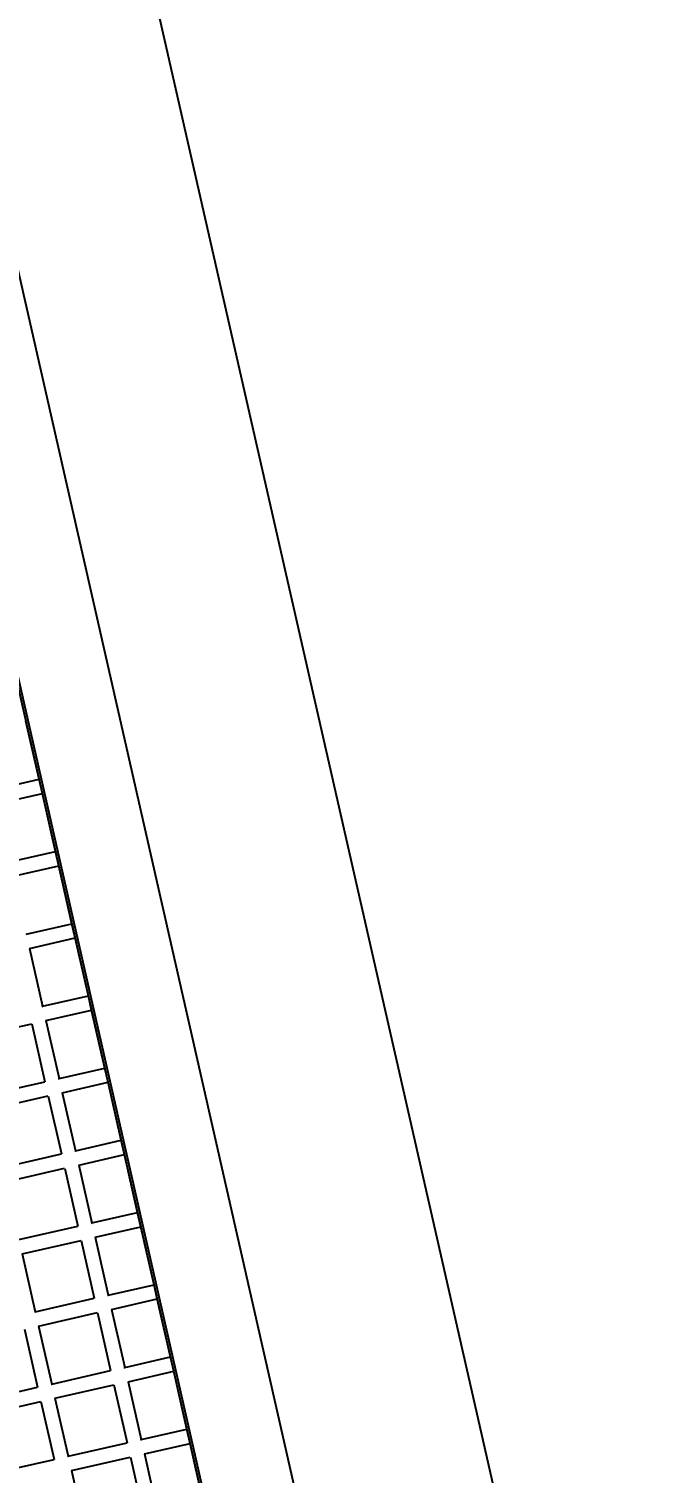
# Model space of a CAD drawing. Header units: inches. Extents: x -1841 to -80, y -100 to 1021.
# Drawn here: x -656.763 to -656.387, y 500.225 to 501.093 of the extents above; entities that cross this region are included whole.
import ezdxf

# ---------------------------------------------------------------- set-up
doc = ezdxf.new("R2010")
doc.units = ezdxf.units.IN
doc.header["$MEASUREMENT"] = 0
doc.layers.add('Edges', color=7, linetype='Continuous')
doc.styles.get("Standard").update_dxf_attribs({"font": 'arial.ttf'})

# ---------------------------------------------------------------- blocks, each defined once
blk = doc.blocks.new('infrared patio heater fr')
at = {"layer": 'Edges'}
for p, q in [((-50, 10.889), (50, 10.889)), ((-40, 8.228), (40, 8.228)), ((-40, 6.998), (40, 6.998)), ((38, 6.971), (-38, 6.971)), ((9.513, 6.971), (8.699, 6.971)), ((9.513, 6.329), (9.513, 6.971)), ((9.713, 6.971), (9.513, 6.971)), ((9.714, 6.329), (9.713, 6.971)), ((10.526, 6.971), (9.713, 6.971)), ((10.526, 6.329), (10.526, 6.971)), ((10.726, 6.971), (10.526, 6.971)), ((10.727, 6.329), (10.726, 6.971)), ((11.54, 6.971), (10.726, 6.971)), ((11.54, 6.329), (11.54, 6.971)), ((11.739, 6.971), (11.54, 6.971)), ((11.741, 6.329), (11.739, 6.971)), ((12.553, 6.971), (11.739, 6.971)), ((12.553, 6.329), (12.553, 6.971)), ((12.753, 6.971), (12.553, 6.971)), ((12.754, 6.329), (12.753, 6.971)), ((13.566, 6.971), (12.753, 6.971)), ((13.566, 6.329), (13.566, 6.971)), ((13.766, 6.971), (13.566, 6.971)), ((13.767, 6.329), (13.766, 6.971)), ((14.58, 6.971), (13.766, 6.971)), ((14.58, 6.329), (14.58, 6.971)), ((14.779, 6.971), (14.58, 6.971)), ((14.781, 6.329), (14.779, 6.971)), ((15.593, 6.971), (14.779, 6.971)), ((15.593, 6.329), (15.593, 6.971)), ((15.793, 6.971), (15.593, 6.971)), ((15.794, 6.329), (15.793, 6.971)), ((16.606, 6.971), (15.793, 6.971)), ((16.606, 6.329), (16.606, 6.971)), ((16.806, 6.971), (16.606, 6.971)), ((16.807, 6.329), (16.806, 6.971)), ((17.62, 6.971), (16.806, 6.971)), ((17.62, 6.329), (17.62, 6.971)), ((17.819, 6.971), (17.62, 6.971)), ((17.821, 6.329), (17.819, 6.971)), ((18.633, 6.971), (17.819, 6.971)), ((18.633, 6.329), (18.633, 6.971)), ((18.833, 6.971), (18.633, 6.971)), ((18.834, 6.329), (18.833, 6.971)), ((19.646, 6.971), (18.833, 6.971)), ((11.739, 6.325), (11.741, 6.329)), ((11.741, 6.329), (12.553, 6.329)), ((12.553, 6.318), (12.553, 6.329)), ((12.753, 6.325), (12.754, 6.329)), ((12.754, 6.329), (13.566, 6.329)), ((13.566, 6.318), (13.566, 6.329)), ((13.766, 6.325), (13.767, 6.329)), ((13.767, 6.329), (14.58, 6.329)), ((14.58, 6.318), (14.58, 6.329)), ((14.779, 6.325), (14.781, 6.329)), ((14.781, 6.329), (15.593, 6.329)), ((15.593, 6.318), (15.593, 6.329)), ((15.793, 6.325), (15.794, 6.329)), ((15.794, 6.329), (16.606, 6.329)), ((16.606, 6.318), (16.606, 6.329)), ((16.806, 6.325), (16.807, 6.329)), ((16.807, 6.329), (17.62, 6.329)), ((17.62, 6.318), (17.62, 6.329)), ((17.819, 6.325), (17.821, 6.329)), ((17.821, 6.329), (18.633, 6.329)), ((18.633, 6.318), (18.633, 6.329)), ((18.833, 6.325), (18.834, 6.329)), ((18.834, 6.329), (19.646, 6.329)), ((12.754, 5.303), (12.753, 6.131)), ((12.755, 6.131), (13.566, 6.131)), ((13.566, 5.303), (13.566, 6.131)), ((13.767, 5.303), (13.766, 6.131)), ((13.769, 6.131), (14.58, 6.131)), ((14.58, 5.303), (14.58, 6.131)), ((14.781, 5.303), (14.779, 6.131)), ((14.782, 6.131), (15.593, 6.131)), ((15.593, 5.303), (15.593, 6.131)), ((15.794, 5.303), (15.793, 6.131)), ((15.795, 6.131), (16.606, 6.131)), ((16.606, 5.303), (16.606, 6.131)), ((16.807, 5.303), (16.806, 6.131)), ((16.809, 6.131), (17.62, 6.131)), ((17.62, 5.303), (17.62, 6.131)), ((17.821, 5.303), (17.819, 6.131)), ((17.822, 6.131), (18.633, 6.131)), ((18.633, 5.303), (18.633, 6.131)), ((18.834, 5.303), (18.833, 6.131)), ((18.835, 6.131), (19.646, 6.131)), ((15.794, 5.303), (16.606, 5.303)), ((16.606, 5.295), (16.606, 5.303)), ((16.806, 5.299), (16.807, 5.303)), ((16.807, 5.303), (17.62, 5.303)), ((17.62, 5.295), (17.62, 5.303)), ((17.819, 5.299), (17.821, 5.303)), ((17.821, 5.303), (18.633, 5.303)), ((18.633, 5.295), (18.633, 5.303)), ((18.833, 5.299), (18.834, 5.303)), ((18.834, 5.303), (19.646, 5.303)), ((16.806, 5.105), (17.62, 5.105)), ((17.62, 4.277), (17.62, 5.105)), ((17.819, 5.105), (18.633, 5.105)), ((17.821, 4.277), (17.819, 5.105)), ((18.633, 4.277), (18.633, 5.105))]:
    blk.add_line(p, q, dxfattribs=at)

msp = doc.modelspace()

# ---------------------------------------------------------------- block references
at = {"color": 7, "lineweight": 25, "xscale": 0.04390327370764167, "yscale": 0.04390327370764167, "zscale": 0.04390327370764167, "rotation": 282.8184996599286}
msp.add_blockref('infrared patio heater fr', (-657.14764, 500.98131), dxfattribs=at)

# ---------------------------------------------------------------- texts
at = {"color": 7, "lineweight": 25}
msp.add_text('BBH8', height=2.631012, rotation=284.483, dxfattribs=at).set_placement((-656.85418, 505.1407))

doc.saveas('drawing.dxf')
